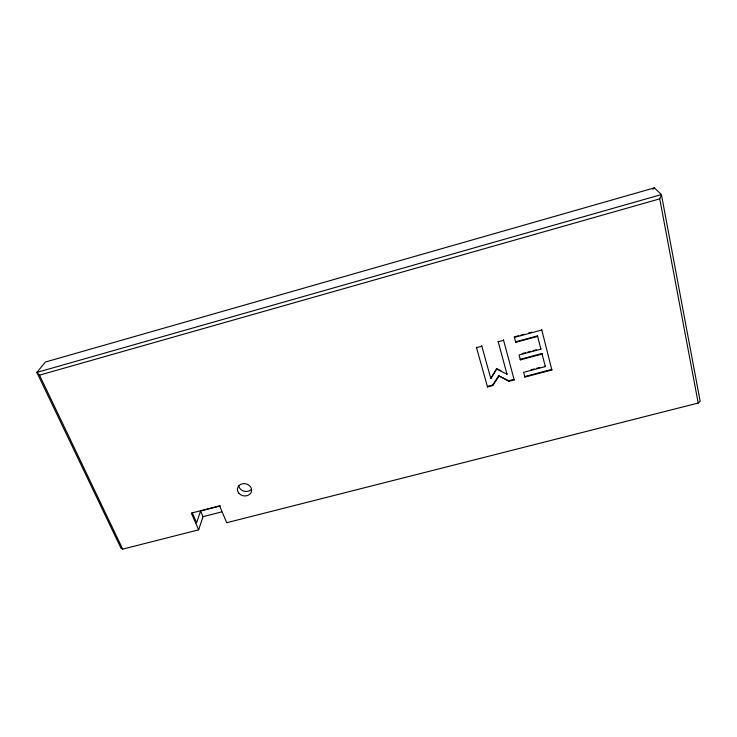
<?xml version="1.0" encoding="UTF-8"?>
<svg xmlns="http://www.w3.org/2000/svg" width="737" height="737" viewBox="0 0 737 737"><rect width="100%" height="100%" fill="white"/><g stroke="black" fill="none" stroke-linecap="round" stroke-linejoin="round"><path stroke-width="1.11" d="M198.658 529.848L191.325 513.099L219.58 505.849L226.72 522.726L698.215 403.047L700.15 401.223L661.411 194.559L654.336 187.871L45.464 362.014L36.85 372.415L121.052 548.319L122.701 549.129L198.658 529.848L203.016 516.674L200.575 511.027L220.381 505.941M195.692 523.086L196.153 521.732M200.575 511.027L196.604 522.763L192.228 512.768M698.215 403.047L659.735 198.861L661.411 194.559L36.85 372.415L39.522 375.142L122.701 549.129M496.793 368.693L490.787 378.486L496.793 368.693L500.819 370.674M498.875 376.34L492.758 385.58L487.516 386.962L487.397 386.409L492.638 385.027L498.746 375.796L508.779 380.762L514.048 379.371L514.196 379.923L508.926 381.315L498.746 375.796M652.825 189.308L654.336 187.871M39.522 375.142L659.735 198.861M518.673 335.713L514.288 336.892L515.734 342.309L537.688 336.394L537.503 335.897L515.578 341.802L515.734 342.309M520.866 335.114L524.145 334.23M528.53 333.05L531.81 332.157M476.471 347.652L481.795 346.215M498.221 341.784L503.583 340.337M514.444 337.399L541.861 329.992M522.183 353.585L525.453 352.71M527.637 352.129L530.907 351.254M533.091 350.665L536.361 349.789M537.503 335.897L540.912 349.145L519.069 354.985L520.359 359.859L542.146 354.046L541.962 353.52L520.193 359.324L520.359 359.859M531.055 369.79L534.307 368.924M536.472 368.353L539.714 367.496M541.962 353.52L545.325 366.593L523.639 372.332L524.891 377.095L551.875 369.974L541.667 329.494M203.016 516.674L221.68 511.902M496.931 369.237L506.992 374.193L506.853 373.65M551.875 369.974L551.672 369.44L524.726 376.552L524.891 377.095M540.718 348.629L540.912 349.145M545.131 366.059L545.325 366.593M476.36 347.145L487.516 386.962M481.685 345.708L490.787 378.486M498.083 341.268L506.992 374.193M503.445 339.821L514.196 379.923M508.779 380.762L508.926 381.315M492.638 385.027L492.758 385.58M251.206 489.506A7.112 6.108 12.5 0 1 243.698 491.072A7.112 6.108 12.5 0 1 238.705 485.536M238.724 493.062A7.177 6.154 12.5 0 0 251.013 492.712A7.177 6.154 12.5 0 0 243.818 483.592A7.177 6.154 12.5 0 0 238.724 493.062"/></g></svg>
